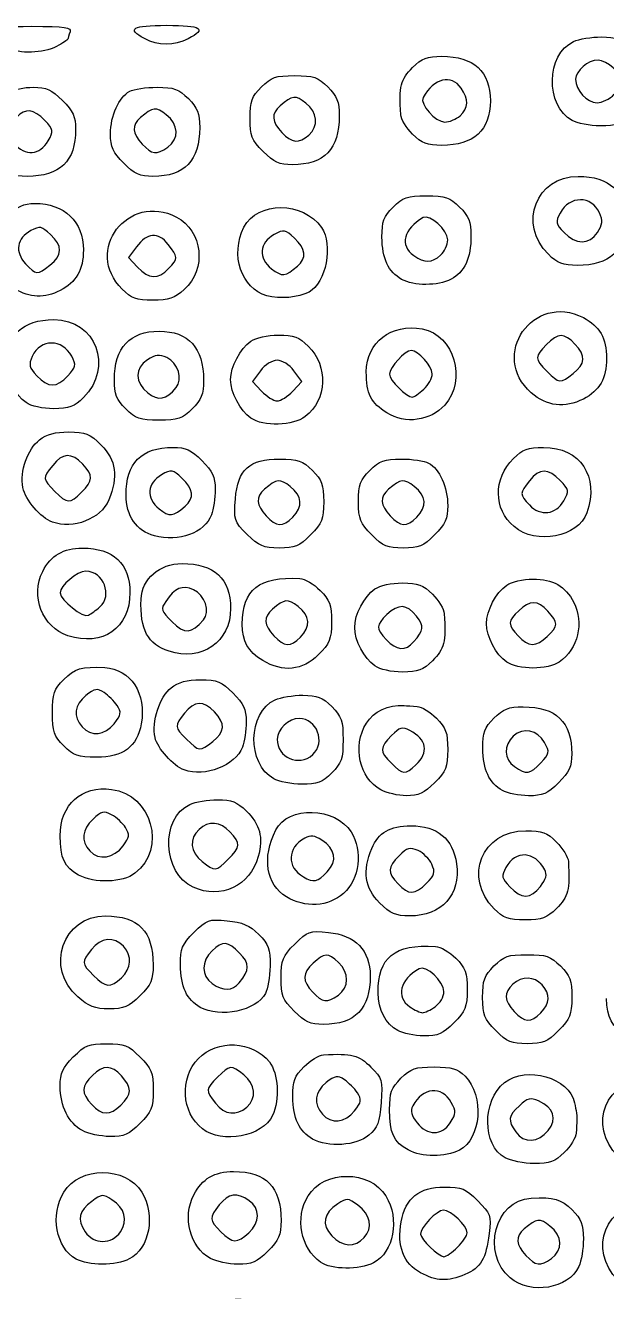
# Model space of a CAD drawing. Extents: x -1 to 2559, y 1 to 1442.
# Drawn here: x 2086.8 to 2286.8, y 1004 to 1440 of the extents above; entities that cross this region are included whole.
import ezdxf

# ---------------------------------------------------------------- set-up
doc = ezdxf.new("R2010")
doc.units = 0
doc.layers.get('0').update_dxf_attribs({"linetype": 'CONTINUOUS'})
doc.layers.add('IMAGE', color=7, linetype='CONTINUOUS')

# ---------------------------------------------------------------- blocks, each defined once
blk = doc.blocks.new('wave')
at = {"layer": 'IMAGE', "color": 7}
for points in [[(1224.9, -174.52), (1224.9, -174.52)], [(1333.46, -201.08), (1333.46, -201.08)], [(1372.04, -202.76), (1372.04, -202.76)], [(1281.46, -207.74), (1281.46, -207.74)], [(1317.13, -207.39), (1317.13, -207.39)], [(1191.82, -209.69), (1191.82, -209.69)], [(1232.93, -211.87), (1232.93, -211.87)], [(1265.76, -213.42), (1265.76, -213.42)], [(1217.76, -217.42), (1217.76, -217.42)], [(1380.72, -241.23), (1380.72, -241.23)], [(1192.38, -252.52), (1192.38, -252.52)], [(1277.56, -252.87), (1277.56, -252.87)], [(1326.79, -249.08), (1326.79, -249.08)], [(1363.86, -248.79), (1363.86, -248.79)], [(1217.2, -260.79), (1217.2, -260.79)], [(1313.38, -257.42), (1313.38, -257.42)], [(1266.98, -263.06), (1266.98, -263.06)], [(1372.38, -289.85), (1372.38, -289.85)], [(1275.91, -295.93), (1275.91, -295.93)], [(1320.98, -295.23), (1320.98, -295.23)], [(1184.19, -299.87), (1184.19, -299.87)], [(1357.98, -296.51), (1357.98, -296.51)], [(1218.46, -302.05), (1218.46, -302.05)], [(1261.52, -305.2), (1261.52, -305.2)], [(1308.31, -303.43), (1308.31, -303.43)], [(1203.29, -330.68), (1203.29, -330.68)], [(1238.9, -335.54), (1238.9, -335.54)], [(1275.9, -339.28), (1275.9, -339.28)], [(1318.56, -339.28), (1318.56, -339.28)], [(1193.23, -341.01), (1193.23, -341.01)], [(1352.04, -342.54), (1352.04, -342.54)], [(1228.31, -345.72), (1228.31, -345.72)], [(1260.27, -345.25), (1260.27, -345.25)], [(1303.1, -345.42), (1303.1, -345.42)], [(1209.56, -370.21), (1209.56, -370.21)], [(1245.16, -374.71), (1245.16, -374.71)], [(1198.59, -380.12), (1198.59, -380.12)], [(1278.56, -380.62), (1278.56, -380.62)], [(1317.49, -382.28), (1317.49, -382.28)], [(1363.48, -380.38), (1363.48, -380.38)], [(1233.35, -385.47), (1233.35, -385.47)], [(1265.65, -388.68), (1265.65, -388.68)], [(1304.19, -390.53), (1304.19, -390.53)], [(1349.52, -389.2), (1349.52, -389.2)], [(1214.49, -410.41), (1214.49, -410.41)], [(1197.13, -418.05), (1197.13, -418.05)], [(1248.38, -416.52), (1248.38, -416.52)], [(1282.79, -421.08), (1282.79, -421.08)], [(1238.56, -426.34), (1238.56, -426.34)], [(1361.3, -423.88), (1361.3, -423.88)], [(1269.38, -429.42), (1269.38, -429.42)], [(1306.25, -433.2), (1306.25, -433.2)], [(1348.04, -433.42), (1348.04, -433.42)], [(1217.56, -452.46), (1217.56, -452.46)], [(1253.71, -457.1), (1253.71, -457.1)], [(1287.79, -461.4), (1287.79, -461.4)], [(1202.26, -462.54), (1202.26, -462.54)], [(1321.96, -465.34), (1321.96, -465.34)], [(1361.1, -466.47), (1361.1, -466.47)], [(1241.65, -466.73), (1241.65, -466.73)], [(1273.74, -470.07), (1273.74, -470.07)], [(1305.76, -472.08), (1305.76, -472.08)], [(1345.2, -474.12), (1345.2, -474.12)], [(1216.98, -497.9), (1216.98, -497.9)], [(1201.98, -504.51), (1201.98, -504.51)], [(1244.04, -508.09), (1244.04, -508.09)], [(1276.43, -509.42), (1276.43, -509.42)], [(1324.93, -507.87), (1324.93, -507.87)], [(1361.23, -509.95), (1361.23, -509.95)], [(1312.04, -516.09), (1312.04, -516.09)], [(1345.76, -516.08), (1345.76, -516.08)], [(1216.81, -541.72), (1216.81, -541.72)], [(1260.12, -542.41), (1260.12, -542.41)], [(1297.16, -543.74), (1297.16, -543.74)], [(1203.58, -550.53), (1203.58, -550.53)], [(1244.84, -549.93), (1244.84, -549.93)], [(1282.71, -553.42), (1282.71, -553.42)], [(1363.77, -550.47), (1363.77, -550.47)], [(1315.6, -557.2), (1315.6, -557.2)], [(1348.94, -559.88), (1348.94, -559.88)], [(1216.64, -585.35), (1216.64, -585.35)], [(1260.81, -585.72), (1260.81, -585.72)], [(1300.46, -587.39), (1300.46, -587.39)], [(1332.62, -590.68), (1332.62, -590.68)], [(1201.38, -594.76), (1201.38, -594.76)], [(1247.58, -594.53), (1247.58, -594.53)], [(1285.52, -595.87), (1285.52, -595.87)], [(1364.93, -594.54), (1364.93, -594.54)], [(1319.88, -599.47), (1319.88, -599.47)], [(1350.71, -601.2), (1350.71, -601.2)]]:
    blk.add_lwpolyline(points, close=True, dxfattribs=at)
for points in [[(1222.12, -246.27), (1219.4, -249.92), (1222.55, -253.27)], [(1233.18, -253.7), (1233.18, -253.7)], [(1198.56, -290.62), (1198.56, -290.62)], [(1264.79, -288.93), (1262.07, -292.58), (1265.21, -295.93)], [(1275.91, -295.93), (1279.06, -292.58), (1276.33, -288.93)], [(1235.82, -294.71), (1235.82, -294.71)], [(1369.15, -333.69), (1369.15, -333.69)], [(1318.31, -424.56), (1318.31, -424.56)], [(1257.49, -499.62), (1257.49, -499.62)], [(1291.6, -503.87), (1291.6, -503.87)], [(1330.12, -547.8), (1330.12, -547.8)]]:
    blk.add_lwpolyline(points, dxfattribs=at)
for points in [[(1224.9, -174.52), (1218.68, -171.15), (1220.68, -169.95), (1232.56, -169.95)], [(1232.56, -169.95), (1244.55, -169.95), (1246.53, -171.19), (1239.96, -174.58)], [(1171.9, -171.19), (1171.9, -170.69), (1178.23, -170.28), (1185.98, -170.28)], [(1185.98, -170.28), (1197.76, -170.28), (1199.93, -170.6), (1199.31, -172.22)], [(1199.31, -172.22), (1198.9, -173.29), (1198.56, -174.4), (1198.56, -174.69)], [(1372.53, -175.54), (1374.45, -174.67), (1378.75, -173.95), (1382.09, -173.95)], [(1382.09, -173.95), (1387.22, -173.95), (1388.87, -174.65), (1392.7, -178.48)], [(1194.63, -177.25), (1190.07, -179.61), (1181.75, -179.85), (1177.9, -177.74)], [(1198.56, -174.69), (1198.56, -174.98), (1196.79, -176.13), (1194.63, -177.25)], [(1239.96, -174.58), (1235.05, -177.12), (1229.65, -177.1), (1224.9, -174.52)], [(1372.04, -202.76), (1362.74, -197.6), (1363.06, -179.86), (1372.53, -175.54)], [(1317.13, -184.51), (1320.31, -181.33), (1322.15, -180.62), (1327.19, -180.62)], [(1327.19, -180.62), (1338.21, -180.62), (1343.9, -185.83), (1343.9, -195.95)], [(1380.95, -181.95), (1377.49, -181.95), (1373.23, -185.57), (1373.23, -188.53)], [(1389.23, -189.28), (1389.23, -186.67), (1383.9, -181.95), (1380.95, -181.95)], [(1265.13, -191.18), (1268.52, -187.79), (1270.01, -187.28), (1276.56, -187.28)], [(1276.56, -187.28), (1283.12, -187.28), (1284.61, -187.79), (1288, -191.18)], [(1313.06, -200.72), (1312.47, -190.94), (1313.06, -188.57), (1317.13, -184.51)], [(1333.82, -191.58), (1330.38, -186.67), (1324.56, -188.1), (1320.78, -194.79)], [(1171.94, -197.88), (1173.94, -194.13), (1180.29, -191.28), (1186.63, -191.28)], [(1186.63, -191.28), (1191.14, -191.28), (1193, -192.12), (1196.7, -195.82)], [(1219.82, -192.66), (1221.23, -191.9), (1225.47, -191.28), (1229.24, -191.28)], [(1229.24, -191.28), (1235.05, -191.28), (1236.7, -191.88), (1240, -195.18)], [(1261.23, -201.98), (1261.23, -196.13), (1261.82, -194.48), (1265.13, -191.18)], [(1288, -191.18), (1291.16, -194.34), (1291.9, -196.22), (1291.9, -201.12)], [(1333.46, -201.08), (1336.44, -198.37), (1336.55, -195.48), (1333.82, -191.58)], [(1373.23, -188.53), (1373.23, -192.23), (1377.21, -196.62), (1380.59, -196.62)], [(1196.7, -195.82), (1200.36, -199.48), (1201.23, -201.39), (1201.23, -205.75)], [(1213.23, -207.35), (1213.23, -201.01), (1216.08, -194.66), (1219.82, -192.66)], [(1240, -195.18), (1243.16, -198.34), (1243.9, -200.22), (1243.9, -205.12)], [(1280.41, -196.73), (1276.88, -193.95), (1275.78, -194.07), (1271.56, -197.69)], [(1320.78, -194.79), (1319.52, -197.03), (1324.99, -203.28), (1328.22, -203.28)], [(1343.9, -195.95), (1343.9, -206.06), (1338.21, -211.28), (1327.19, -211.28)], [(1380.59, -196.62), (1382.35, -196.62), (1385.02, -195.3), (1386.51, -193.7)], [(1190.63, -202.69), (1186.89, -198.7), (1183.77, -198.36), (1180.97, -201.62)], [(1232.41, -200.73), (1228.88, -197.95), (1227.78, -198.07), (1223.56, -201.69)], [(1271.56, -197.69), (1268.45, -200.36), (1268.62, -203.13), (1272.13, -206.86)], [(1281.46, -207.74), (1284.93, -204.6), (1284.48, -199.94), (1280.41, -196.73)], [(1392.7, -200.08), (1388.77, -204.01), (1387.3, -204.61), (1381.7, -204.57)], [(1191.82, -209.69), (1193.7, -206.32), (1193.63, -205.88), (1190.63, -202.69)], [(1223.56, -201.69), (1220.45, -204.36), (1220.62, -207.13), (1224.13, -210.86)], [(1232.93, -211.87), (1236.94, -209.07), (1236.71, -204.11), (1232.41, -200.73)], [(1265.76, -213.42), (1261.78, -209.43), (1261.23, -208.05), (1261.23, -201.98)], [(1291.9, -201.12), (1291.9, -212.56), (1286.75, -217.95), (1275.83, -217.95)], [(1317.13, -207.39), (1314.98, -205.24), (1313.15, -202.24), (1313.06, -200.72)], [(1328.22, -203.28), (1329.76, -203.28), (1332.12, -202.29), (1333.46, -201.08)], [(1381.7, -204.57), (1378.14, -204.54), (1373.8, -203.73), (1372.04, -202.76)], [(1201.23, -205.75), (1201.23, -216.76), (1195.88, -221.95), (1184.53, -221.95)], [(1217.76, -217.42), (1214.06, -213.72), (1213.23, -211.86), (1213.23, -207.35)], [(1243.9, -205.12), (1243.9, -216.56), (1238.75, -221.95), (1227.83, -221.95)], [(1272.13, -206.86), (1275.56, -210.51), (1278.13, -210.76), (1281.46, -207.74)], [(1327.19, -211.28), (1322.15, -211.28), (1320.31, -210.57), (1317.13, -207.39)], [(1180.07, -210.53), (1183.69, -215.13), (1188.99, -214.75), (1191.82, -209.69)], [(1224.13, -210.86), (1227.54, -214.5), (1228.95, -214.66), (1232.93, -211.87)], [(1275.83, -217.95), (1271.31, -217.95), (1269.46, -217.11), (1265.76, -213.42)], [(1227.83, -221.95), (1223.31, -221.95), (1221.46, -221.11), (1217.76, -217.42)], [(1184.53, -221.95), (1179.49, -221.95), (1177.65, -221.24), (1174.46, -218.05)], [(1363.86, -248.79), (1353.39, -238.32), (1359.62, -221.95), (1374.07, -221.95)], [(1374.07, -221.95), (1384.88, -221.95), (1390.56, -227.23), (1390.56, -237.28)], [(1217.2, -260.79), (1203.96, -247.55), (1219.23, -227.33), (1235.94, -235.97)], [(1259.13, -239.48), (1263.81, -230.43), (1279.45, -230.48), (1285.82, -239.57)], [(1310.46, -232.51), (1313.85, -229.12), (1315.34, -228.62), (1321.9, -228.62)], [(1321.9, -228.62), (1328.45, -228.62), (1329.94, -229.12), (1333.33, -232.51)], [(1381.43, -234.52), (1378.68, -228.49), (1371.15, -228.53), (1367.91, -234.58)], [(1177.76, -235.82), (1181.26, -232.32), (1183.41, -231.28), (1187.16, -231.28)], [(1187.16, -231.28), (1197.39, -231.28), (1203.9, -237.5), (1203.9, -247.28)], [(1306.61, -242.85), (1306.57, -237.48), (1307.21, -235.77), (1310.46, -232.51)], [(1329.23, -243.84), (1329.23, -240.43), (1323.07, -234.86), (1320.74, -236.17)], [(1333.33, -232.51), (1336.49, -235.67), (1337.23, -237.55), (1337.23, -242.45)], [(1367.91, -234.58), (1366.28, -237.63), (1366.41, -238.28), (1369.23, -241.29)], [(1380.72, -241.23), (1382.51, -238.5), (1382.65, -237.19), (1381.43, -234.52)], [(1192.57, -241.95), (1189.56, -239.13), (1188.91, -239), (1185.87, -240.63)], [(1235.94, -235.97), (1244.95, -240.63), (1246.39, -254.01), (1238.62, -260.95)], [(1266.98, -263.06), (1258.27, -260.72), (1254.31, -248.8), (1259.13, -239.48)], [(1285.82, -239.57), (1289.91, -245.41), (1287.36, -258.67), (1281.55, -261.78)], [(1320.74, -236.17), (1314.05, -239.94), (1312.61, -245.77), (1317.53, -249.21)], [(1390.56, -237.28), (1390.56, -247.4), (1384.88, -252.62), (1373.86, -252.62)], [(1185.87, -240.63), (1180.99, -243.24), (1180.2, -248.01), (1183.97, -252.02)], [(1192.38, -252.52), (1196.78, -249.06), (1196.84, -245.96), (1192.57, -241.95)], [(1233.08, -245.39), (1229.61, -240.98), (1225.82, -241.28), (1222.12, -246.27)], [(1269.49, -242.02), (1264.43, -244.85), (1264.05, -250.16), (1268.65, -253.78)], [(1276.49, -243.21), (1273.3, -240.22), (1272.86, -240.14), (1269.49, -242.02)], [(1277.56, -252.87), (1280.82, -250.08), (1280.47, -246.96), (1276.49, -243.21)], [(1313.38, -257.42), (1308.82, -254.9), (1306.66, -250.25), (1306.61, -242.85)], [(1326.79, -249.08), (1328.13, -247.86), (1329.23, -245.51), (1329.23, -243.84)], [(1337.23, -242.45), (1337.23, -250.16), (1335.01, -254.98), (1330.37, -257.38)], [(1369.23, -241.29), (1373.28, -245.59), (1377.88, -245.57), (1380.72, -241.23)], [(1203.9, -247.28), (1203.9, -254.17), (1201.48, -258.39), (1195.88, -261.29)], [(1233.18, -253.7), (1236.55, -250.08), (1236.54, -249.8), (1233.08, -245.39)], [(1183.97, -252.02), (1187.68, -255.98), (1187.97, -255.99), (1192.38, -252.52)], [(1268.65, -253.78), (1272.25, -256.61), (1273.34, -256.5), (1277.56, -252.87)], [(1317.53, -249.21), (1321.32, -251.86), (1323.75, -251.83), (1326.79, -249.08)], [(1373.86, -252.62), (1368.84, -252.62), (1366.98, -251.9), (1363.86, -248.79)], [(1222.55, -253.27), (1226.42, -257.39), (1229.62, -257.52), (1233.18, -253.7)], [(1195.88, -261.29), (1190.66, -263.99), (1185.41, -263.79), (1180.31, -260.68)], [(1227.77, -264.62), (1222.12, -264.62), (1220.4, -263.99), (1217.2, -260.79)], [(1238.62, -260.95), (1235.29, -263.93), (1233.25, -264.62), (1227.77, -264.62)], [(1330.37, -257.38), (1325.8, -259.74), (1317.6, -259.76), (1313.38, -257.42)], [(1281.55, -261.78), (1277.87, -263.75), (1271.59, -264.3), (1266.98, -263.06)], [(1357.98, -296.51), (1343.42, -283.72), (1358.64, -261.69), (1375.88, -270.61)], [(1177.23, -286.88), (1177.23, -276.84), (1183.11, -271.28), (1193.73, -271.28)], [(1193.73, -271.28), (1208.17, -271.28), (1214.4, -287.65), (1203.93, -298.12)], [(1301.23, -289.27), (1301.23, -279.09), (1309.82, -272.51), (1320.49, -274.51)], [(1320.49, -274.51), (1331.46, -276.57), (1335.99, -291.99), (1328.19, -300.73)], [(1375.88, -270.61), (1381.48, -273.5), (1383.9, -277.73), (1383.9, -284.62)], [(1199.88, -283.92), (1196.62, -277.83), (1189.11, -277.83), (1186.33, -283.93)], [(1214.56, -291.99), (1214.56, -280.92), (1219.78, -275.28), (1230.03, -275.28)], [(1230.03, -275.28), (1240.07, -275.28), (1245.23, -281), (1245.23, -292.11)], [(1254.56, -291.95), (1254.56, -287.44), (1257.77, -281.32), (1261.52, -278.7)], [(1261.52, -278.7), (1263.22, -277.5), (1267.26, -276.62), (1270.96, -276.62)], [(1270.96, -276.62), (1276.3, -276.62), (1278.1, -277.28), (1281.23, -280.42)], [(1373, -279.7), (1369.31, -275.78), (1367.24, -275.81), (1363.17, -279.89)], [(1232.58, -284.38), (1230, -283.21), (1228.65, -283.36), (1225.95, -285.12)], [(1281.23, -280.42), (1288.23, -287.41), (1287.75, -298.72), (1280.2, -304.66)], [(1316.73, -281.95), (1314.46, -281.95), (1309.23, -287.62), (1309.23, -290.08)], [(1323.9, -289.95), (1323.9, -287.31), (1319.09, -281.95), (1316.73, -281.95)], [(1363.17, -279.89), (1359.06, -283.99), (1359.08, -284.77), (1363.41, -289.1)], [(1372.38, -289.85), (1376.66, -286.49), (1376.82, -283.77), (1373, -279.7)], [(1184.19, -299.87), (1180.52, -297.3), (1177.23, -291.15), (1177.23, -286.88)], [(1186.33, -283.93), (1185, -286.85), (1185.21, -287.76), (1187.91, -290.63)], [(1198.56, -290.62), (1201.38, -287.62), (1201.51, -286.96), (1199.88, -283.92)], [(1225.95, -285.12), (1221.5, -288.04), (1221.53, -292.95), (1226.04, -296.49)], [(1235.82, -294.71), (1238.24, -291.79), (1236.47, -286.15), (1232.58, -284.38)], [(1270.56, -285.28), (1268.8, -285.28), (1266.37, -286.82), (1264.79, -288.93)], [(1276.33, -288.93), (1274.75, -286.82), (1272.33, -285.28), (1270.56, -285.28)], [(1383.9, -284.62), (1383.9, -291.51), (1381.48, -295.73), (1375.88, -298.62)], [(1187.91, -290.63), (1191.85, -294.83), (1194.61, -294.82), (1198.56, -290.62)], [(1218.46, -302.05), (1215.28, -298.87), (1214.56, -297.03), (1214.56, -291.99)], [(1245.23, -292.11), (1245.23, -297.01), (1244.49, -298.89), (1241.33, -302.05)], [(1261.52, -305.2), (1257.77, -302.58), (1254.56, -296.46), (1254.56, -291.95)], [(1308.31, -303.43), (1302.79, -299.96), (1301.23, -296.84), (1301.23, -289.27)], [(1309.23, -290.08), (1309.23, -292.22), (1315.01, -297.95), (1317.16, -297.95)], [(1320.98, -295.23), (1322.58, -293.74), (1323.9, -291.36), (1323.9, -289.95)], [(1363.41, -289.1), (1367.64, -293.33), (1367.93, -293.36), (1372.38, -289.85)], [(1226.04, -296.49), (1229.69, -299.36), (1232.36, -298.88), (1235.82, -294.71)], [(1265.21, -295.93), (1266.95, -297.78), (1269.35, -299.28), (1270.56, -299.28)], [(1270.56, -299.28), (1271.77, -299.28), (1274.18, -297.78), (1275.91, -295.93)], [(1317.16, -297.95), (1317.65, -297.95), (1319.37, -296.73), (1320.98, -295.23)], [(1193.63, -301.95), (1189.92, -301.95), (1185.89, -301.06), (1184.19, -299.87)], [(1203.93, -298.12), (1200.77, -301.28), (1198.98, -301.95), (1193.63, -301.95)], [(1328.19, -300.73), (1323.29, -306.2), (1314.61, -307.38), (1308.31, -303.43)], [(1375.88, -298.62), (1369.53, -301.91), (1363.29, -301.17), (1357.98, -296.51)], [(1229.9, -305.95), (1223.34, -305.95), (1221.85, -305.44), (1218.46, -302.05)], [(1241.33, -302.05), (1237.94, -305.44), (1236.45, -305.95), (1229.9, -305.95)], [(1280.2, -304.66), (1276.09, -307.9), (1265.8, -308.2), (1261.52, -305.2)], [(1183.11, -329.14), (1182.03, -323.38), (1184.61, -315.97), (1188.84, -312.64)], [(1188.84, -312.64), (1191.22, -310.76), (1194.26, -309.95), (1198.88, -309.95)], [(1198.88, -309.95), (1204.63, -309.95), (1206.09, -310.54), (1210.03, -314.48)], [(1203.66, -321.04), (1199.88, -317), (1196.73, -317.13), (1193.33, -321.46)], [(1210.03, -314.48), (1215.18, -319.63), (1215.96, -325.36), (1212.61, -333.37)], [(1218.56, -331.7), (1218.56, -320.64), (1223.85, -315.28), (1234.76, -315.28)], [(1234.76, -315.28), (1239.13, -315.28), (1241.03, -316.15), (1244.7, -319.82)], [(1351.86, -319.11), (1355.03, -315.95), (1356.81, -315.28), (1362.16, -315.28)], [(1362.16, -315.28), (1374.81, -315.28), (1381.44, -325.29), (1377.09, -337.79)], [(1193.33, -321.46), (1189.82, -325.92), (1189.85, -326.2), (1194.08, -330.43)], [(1203.29, -330.68), (1207.31, -326.65), (1207.38, -324.99), (1203.66, -321.04)], [(1244.7, -319.82), (1248.35, -323.47), (1249.23, -325.39), (1249.23, -329.73)], [(1256.2, -333.03), (1257.04, -322.81), (1260.94, -319.28), (1271.41, -319.28)], [(1271.41, -319.28), (1277.77, -319.28), (1279.3, -319.81), (1282.67, -323.18)], [(1302.46, -323.18), (1305.76, -319.88), (1307.41, -319.28), (1313.21, -319.28)], [(1313.21, -319.28), (1316.99, -319.28), (1321.23, -319.9), (1322.64, -320.66)], [(1322.64, -320.66), (1326.38, -322.66), (1329.23, -329.01), (1329.23, -335.35)], [(1352.04, -342.54), (1344.94, -336.56), (1344.86, -326.12), (1351.86, -319.11)], [(1367.96, -326.69), (1363.88, -322.34), (1360.8, -322.38), (1357.33, -326.8)], [(1230.82, -324.69), (1225.76, -327.52), (1225.38, -332.83), (1229.98, -336.44)], [(1237.82, -325.88), (1234.64, -322.89), (1234.19, -322.81), (1230.82, -324.69)], [(1238.9, -335.54), (1242.15, -332.74), (1241.81, -329.62), (1237.82, -325.88)], [(1275.07, -328.73), (1271.54, -325.95), (1270.44, -326.07), (1266.23, -329.69)], [(1282.67, -323.18), (1285.97, -326.48), (1286.56, -328.13), (1286.56, -333.98)], [(1298.56, -333.98), (1298.56, -328.13), (1299.16, -326.48), (1302.46, -323.18)], [(1317.74, -328.73), (1314.21, -325.95), (1313.11, -326.07), (1308.9, -329.69)], [(1357.33, -326.8), (1353.91, -331.14), (1353.91, -331.41), (1357.35, -335.11)], [(1369.15, -333.69), (1371.04, -330.32), (1370.96, -329.88), (1367.96, -326.69)], [(1193.23, -341.01), (1189.17, -339.53), (1183.91, -333.36), (1183.11, -329.14)], [(1194.08, -330.43), (1198.41, -334.76), (1199.18, -334.78), (1203.29, -330.68)], [(1249.23, -329.73), (1249.23, -332.69), (1248.66, -336.62), (1247.96, -338.46)], [(1266.23, -329.69), (1263.12, -332.36), (1263.29, -335.13), (1266.8, -338.86)], [(1275.9, -339.28), (1279.53, -335.65), (1279.24, -332.01), (1275.07, -328.73)], [(1308.9, -329.69), (1305.78, -332.36), (1305.96, -335.13), (1309.46, -338.86)], [(1318.56, -339.28), (1322.2, -335.65), (1321.91, -332.01), (1317.74, -328.73)], [(1212.61, -333.37), (1209.89, -339.9), (1200.42, -343.63), (1193.23, -341.01)], [(1228.31, -345.72), (1222.22, -344.09), (1218.56, -338.83), (1218.56, -331.7)], [(1229.98, -336.44), (1233.58, -339.28), (1234.67, -339.17), (1238.9, -335.54)], [(1260.27, -345.25), (1255.78, -340.77), (1255.6, -340.22), (1256.2, -333.03)], [(1286.56, -333.98), (1286.56, -340.05), (1286.02, -341.43), (1282.03, -345.42)], [(1303.1, -345.42), (1299.11, -341.43), (1298.56, -340.05), (1298.56, -333.98)], [(1329.23, -335.35), (1329.23, -339.86), (1328.4, -341.72), (1324.7, -345.42)], [(1357.35, -335.11), (1361.08, -339.1), (1366.49, -338.45), (1369.15, -333.69)], [(1247.96, -338.46), (1245.57, -344.74), (1236.77, -348), (1228.31, -345.72)], [(1266.8, -338.86), (1270.35, -342.65), (1272.44, -342.74), (1275.9, -339.28)], [(1309.46, -338.86), (1313.02, -342.65), (1315.1, -342.74), (1318.56, -339.28)], [(1377.09, -337.79), (1374.14, -346.25), (1359.71, -348.98), (1352.04, -342.54)], [(1271.23, -349.95), (1265.84, -349.95), (1264.31, -349.29), (1260.27, -345.25)], [(1282.03, -345.42), (1278.16, -349.29), (1276.58, -349.95), (1271.23, -349.95)], [(1313.9, -349.95), (1308.55, -349.95), (1306.97, -349.29), (1303.1, -345.42)], [(1324.7, -345.42), (1320.83, -349.29), (1319.25, -349.95), (1313.9, -349.95)], [(1189.89, -357.96), (1192.75, -352.43), (1196.99, -349.95), (1203.59, -349.95)], [(1203.59, -349.95), (1214.2, -349.95), (1219.9, -355.3), (1219.9, -365.26)], [(1223.74, -367.51), (1223.98, -360.56), (1230.07, -355.28), (1237.86, -355.28)], [(1237.86, -355.28), (1248.93, -355.28), (1254.56, -360.5), (1254.56, -370.74)], [(1198.59, -380.12), (1189.78, -377.24), (1185.53, -366.4), (1189.89, -357.96)], [(1204.78, -357.95), (1201.75, -357.95), (1195.9, -362.86), (1195.9, -365.4)], [(1209.56, -370.21), (1214.07, -366.33), (1210.8, -357.95), (1204.78, -357.95)], [(1258.56, -376.12), (1258.56, -364.2), (1264.38, -359.58), (1278.33, -360.43)], [(1278.33, -360.43), (1280.04, -360.53), (1283.19, -362.37), (1285.33, -364.51)], [(1349.52, -362.7), (1351.16, -361.55), (1355.22, -360.62), (1358.56, -360.62)], [(1358.56, -360.62), (1365.45, -360.62), (1369.68, -363.03), (1372.57, -368.63)], [(1195.9, -365.4), (1195.9, -367.84), (1203.87, -374.11), (1205.68, -373.09)], [(1219.9, -365.26), (1219.9, -377.53), (1210.57, -384.03), (1198.59, -380.12)], [(1241.76, -364.31), (1237.92, -362.56), (1235.3, -363.67), (1232.21, -368.32)], [(1245.16, -374.71), (1247.61, -371.75), (1245.78, -366.14), (1241.76, -364.31)], [(1285.33, -364.51), (1288.64, -367.82), (1289.23, -369.46), (1289.23, -375.31)], [(1297.23, -377.28), (1297.23, -372.77), (1300.44, -366.65), (1304.19, -364.03)], [(1304.19, -364.03), (1305.89, -362.84), (1309.92, -361.95), (1313.63, -361.95)], [(1313.63, -361.95), (1319.01, -361.95), (1320.76, -362.61), (1324, -365.85)], [(1324, -365.85), (1326.14, -367.99), (1327.97, -370.99), (1328.06, -372.51)], [(1342.56, -375.95), (1342.56, -371.44), (1345.77, -365.32), (1349.52, -362.7)], [(1205.68, -373.09), (1206.53, -372.61), (1208.28, -371.31), (1209.56, -370.21)], [(1233.35, -385.47), (1226.02, -383.02), (1223.38, -378.08), (1223.74, -367.51)], [(1232.21, -368.32), (1230.44, -370.98), (1230.61, -371.54), (1234.39, -375.31)], [(1277.74, -370.06), (1274.21, -367.29), (1273.11, -367.41), (1268.9, -371.03)], [(1278.56, -380.62), (1282.2, -376.98), (1281.91, -373.35), (1277.74, -370.06)], [(1318.45, -373.44), (1315.11, -369.19), (1312.38, -369.03), (1308.32, -372.85)], [(1363.66, -371.7), (1360.05, -367.85), (1357.59, -367.81), (1353.65, -371.51)], [(1372.57, -368.63), (1376.23, -375.71), (1374.07, -384.68), (1367.61, -389.2)], [(1254.56, -370.74), (1254.56, -382.22), (1244.51, -389.19), (1233.35, -385.47)], [(1234.39, -375.31), (1238.69, -379.62), (1241.19, -379.48), (1245.16, -374.71)], [(1268.9, -371.03), (1265.78, -373.7), (1265.96, -376.46), (1269.46, -380.2)], [(1308.32, -372.85), (1304.5, -376.44), (1304.47, -377.63), (1308.13, -381.53)], [(1317.49, -382.28), (1321.11, -378.07), (1321.23, -376.97), (1318.45, -373.44)], [(1328.06, -372.51), (1328.65, -382.29), (1328.06, -384.66), (1324, -388.72)], [(1353.65, -371.51), (1349.83, -375.1), (1349.8, -376.3), (1353.46, -380.2)], [(1363.48, -380.38), (1367.3, -376.79), (1367.32, -375.6), (1363.66, -371.7)], [(1265.65, -388.68), (1260.43, -385.5), (1258.56, -382.2), (1258.56, -376.12)], [(1289.23, -375.31), (1289.23, -381.39), (1288.68, -382.76), (1284.7, -386.75)], [(1304.19, -390.53), (1300.44, -387.91), (1297.23, -381.79), (1297.23, -377.28)], [(1349.52, -389.2), (1345.77, -386.58), (1342.56, -380.46), (1342.56, -375.95)], [(1269.46, -380.2), (1273.02, -383.98), (1275.1, -384.08), (1278.56, -380.62)], [(1308.13, -381.53), (1311.59, -385.21), (1314.75, -385.47), (1317.49, -382.28)], [(1353.46, -380.2), (1357.08, -384.04), (1359.53, -384.09), (1363.48, -380.38)], [(1284.7, -386.75), (1279.31, -392.13), (1272.45, -392.83), (1265.65, -388.68)], [(1197.13, -395.18), (1200.95, -391.35), (1203.23, -390.7), (1211.23, -391.11)], [(1211.23, -391.11), (1220.11, -391.57), (1225.69, -400.13), (1223.81, -410.42)], [(1313.63, -392.62), (1309.92, -392.62), (1305.89, -391.73), (1304.19, -390.53)], [(1324, -388.72), (1320.76, -391.96), (1319.01, -392.62), (1313.63, -392.62)], [(1358.56, -391.28), (1355.22, -391.28), (1351.16, -390.35), (1349.52, -389.2)], [(1367.61, -389.2), (1365.97, -390.35), (1361.91, -391.28), (1358.56, -391.28)], [(1193.23, -406.62), (1193.23, -400.06), (1193.74, -398.57), (1197.13, -395.18)], [(1234.11, -398.02), (1236.56, -396.09), (1239.55, -395.28), (1244.21, -395.28)], [(1244.21, -395.28), (1249.96, -395.28), (1251.43, -395.88), (1255.36, -399.82)], [(1204.77, -400.69), (1200.73, -403.87), (1200.22, -407.96), (1203.44, -411.51)], [(1211.01, -399.69), (1208.67, -398.14), (1207.85, -398.27), (1204.77, -400.69)], [(1215.49, -404.17), (1214.51, -402.69), (1212.49, -400.67), (1211.01, -399.69)], [(1228.55, -415.21), (1227.35, -409.75), (1230.13, -401.15), (1234.11, -398.02)], [(1255.36, -399.82), (1259.02, -403.47), (1259.9, -405.39), (1259.9, -409.73)], [(1269.86, -402.21), (1271.78, -401.33), (1276.07, -400.62), (1279.4, -400.62)], [(1279.4, -400.62), (1284.29, -400.62), (1286.17, -401.35), (1289.33, -404.51)], [(1214.49, -410.41), (1216.91, -407.33), (1217.04, -406.51), (1215.49, -404.17)], [(1249, -406.37), (1245.21, -402.34), (1242.07, -402.47), (1238.66, -406.8)], [(1269.38, -429.42), (1260.08, -424.27), (1260.39, -406.52), (1269.86, -402.21)], [(1289.33, -404.51), (1292.72, -407.9), (1293.23, -409.39), (1293.23, -415.95)], [(1301.24, -410.25), (1303.7, -406.2), (1308.86, -403.79), (1314.23, -404.16)], [(1314.23, -404.16), (1315.15, -404.23), (1317.14, -404.36), (1318.67, -404.45)], [(1318.67, -404.45), (1320.19, -404.54), (1323.19, -406.37), (1325.33, -408.51)], [(1345.13, -408.51), (1348.31, -405.33), (1350.15, -404.62), (1355.19, -404.62)], [(1355.19, -404.62), (1366.54, -404.62), (1371.9, -409.81), (1371.9, -420.81)], [(1197.13, -418.05), (1193.74, -414.66), (1193.23, -413.17), (1193.23, -406.62)], [(1238.66, -406.8), (1235.16, -411.25), (1235.18, -411.54), (1239.41, -415.77)], [(1248.38, -416.52), (1252.66, -413.16), (1252.82, -410.44), (1249, -406.37)], [(1259.9, -409.73), (1259.9, -412.69), (1259.31, -416.65), (1258.6, -418.53)], [(1278.13, -408.62), (1274.56, -408.62), (1270.56, -412.37), (1270.56, -415.72)], [(1282.79, -421.08), (1287.35, -416.95), (1284.24, -408.62), (1278.13, -408.62)], [(1325.33, -408.51), (1328.64, -411.82), (1329.23, -413.46), (1329.23, -419.31)], [(1341.28, -418.85), (1341.24, -413.48), (1341.88, -411.77), (1345.13, -408.51)], [(1203.44, -411.51), (1206.59, -415), (1211.24, -414.53), (1214.49, -410.41)], [(1223.81, -410.42), (1222.35, -418.43), (1217.64, -421.95), (1208.39, -421.95)], [(1306.25, -433.2), (1298.76, -429.13), (1296.38, -418.22), (1301.24, -410.25)], [(1316.22, -412.76), (1313.62, -411.4), (1312.76, -411.63), (1309.89, -414.5)], [(1318.31, -424.56), (1322.85, -420.34), (1322.05, -415.83), (1316.22, -412.76)], [(1362.49, -416.88), (1360.05, -412.53), (1355.27, -411.56), (1351.79, -414.72)], [(1208.39, -421.95), (1202.03, -421.95), (1200.49, -421.42), (1197.13, -418.05)], [(1238.56, -426.34), (1234.81, -424.98), (1229.36, -418.92), (1228.55, -415.21)], [(1258.6, -418.53), (1256.19, -424.86), (1245.72, -428.95), (1238.56, -426.34)], [(1239.41, -415.77), (1243.64, -420), (1243.93, -420.02), (1248.38, -416.52)], [(1270.56, -415.72), (1270.56, -422.11), (1278.03, -425.38), (1282.79, -421.08)], [(1293.23, -415.95), (1293.23, -422.5), (1292.72, -424), (1289.33, -427.39)], [(1309.89, -414.5), (1305.74, -418.65), (1305.74, -419.91), (1309.84, -424.01)], [(1351.79, -414.72), (1348.36, -417.81), (1348.55, -422.66), (1352.19, -425.21)], [(1361.3, -423.88), (1364.29, -420.69), (1364.37, -420.24), (1362.49, -416.88)], [(1329.23, -419.31), (1329.23, -425.39), (1328.68, -426.76), (1324.7, -430.75)], [(1348.04, -433.42), (1343.49, -430.9), (1341.33, -426.25), (1341.28, -418.85)], [(1371.9, -420.81), (1371.9, -425.18), (1371.03, -427.08), (1367.36, -430.75)], [(1309.84, -424.01), (1313.81, -427.98), (1314.59, -428.03), (1318.31, -424.56)], [(1352.19, -425.21), (1356.23, -428.03), (1357.58, -427.84), (1361.3, -423.88)], [(1195.9, -449), (1195.9, -438.28), (1203.25, -431.64), (1213.6, -433.03)], [(1279, -431.24), (1275.46, -431.21), (1271.13, -430.39), (1269.38, -429.42)], [(1289.33, -427.39), (1286.08, -430.64), (1284.37, -431.27), (1279, -431.24)], [(1324.7, -430.75), (1321.08, -434.37), (1319.13, -435.27), (1315.03, -435.23)], [(1367.36, -430.75), (1363.57, -434.54), (1361.88, -435.27), (1357.03, -435.24)], [(1213.6, -433.03), (1227.47, -434.89), (1232.58, -453.31), (1221.62, -461.93)], [(1315.03, -435.23), (1312.21, -435.2), (1308.25, -434.28), (1306.25, -433.2)], [(1357.03, -435.24), (1353.84, -435.21), (1349.8, -434.39), (1348.04, -433.42)], [(1213.62, -441.8), (1210.96, -440.38), (1210.11, -440.57), (1207.23, -443.29)], [(1241.65, -466.73), (1231.05, -461.95), (1230.3, -442.87), (1240.53, -438.21)], [(1240.53, -438.21), (1242.45, -437.33), (1246.74, -436.62), (1250.06, -436.62)], [(1250.06, -436.62), (1254.94, -436.62), (1256.84, -437.36), (1259.93, -440.44)], [(1270.09, -447), (1274.3, -438.64), (1290.62, -439.07), (1296.03, -447.69)], [(1207.23, -443.29), (1203.34, -446.93), (1202.98, -450.72), (1206.16, -454.24)], [(1218.42, -446.21), (1217.47, -444.69), (1215.31, -442.7), (1213.62, -441.8)], [(1254.33, -447.7), (1250.92, -444.07), (1247.06, -443.75), (1243.67, -446.82)], [(1259.93, -440.44), (1264.73, -445.24), (1265.82, -449.47), (1264.01, -456.19)], [(1202.26, -462.54), (1197.39, -459.9), (1195.9, -456.71), (1195.9, -449)], [(1217.56, -452.46), (1219.77, -449.49), (1219.89, -448.57), (1218.42, -446.21)], [(1243.67, -446.82), (1240.19, -449.97), (1240.65, -454.63), (1244.74, -457.85)], [(1253.71, -457.1), (1257.98, -452.83), (1258.06, -451.67), (1254.33, -447.7)], [(1273.74, -470.07), (1266.75, -465.81), (1265.29, -456.55), (1270.09, -447)], [(1285.88, -450.49), (1283.47, -448.9), (1282.11, -448.76), (1280.02, -449.88)], [(1296.03, -447.69), (1300.13, -454.2), (1298.91, -463.93), (1293.38, -468.87)], [(1303.12, -453.35), (1305.42, -447.84), (1309.35, -445.57), (1316.56, -445.57)], [(1316.56, -445.57), (1325.65, -445.57), (1331.05, -450.06), (1332.25, -458.62)], [(1345.2, -474.12), (1334.43, -463.35), (1340.96, -447.28), (1356.1, -447.28)], [(1356.1, -447.28), (1361.69, -447.28), (1363.4, -447.91), (1366.67, -451.18)], [(1206.16, -454.24), (1209.2, -457.6), (1214.34, -456.79), (1217.56, -452.46)], [(1280.02, -449.88), (1273.96, -453.13), (1273.74, -459.78), (1279.58, -463.18)], [(1287.79, -461.4), (1291.36, -457.6), (1290.66, -453.62), (1285.88, -450.49)], [(1305.76, -472.08), (1300.64, -466.96), (1299.83, -461.21), (1303.12, -453.35)], [(1319.02, -454.1), (1316.24, -452.83), (1315.3, -453.09), (1312.5, -455.89)], [(1366.67, -451.18), (1368.81, -453.32), (1370.64, -456.32), (1370.73, -457.85)], [(1264.01, -456.19), (1261.3, -466.25), (1251.17, -471.03), (1241.65, -466.73)], [(1244.74, -457.85), (1249.2, -461.36), (1249.48, -461.33), (1253.71, -457.1)], [(1312.5, -455.89), (1308.48, -459.91), (1308.42, -461.58), (1312.13, -465.53)], [(1323.75, -458.82), (1322.94, -457.04), (1320.81, -454.91), (1319.02, -454.1)], [(1362.61, -460.7), (1359.16, -454.25), (1352.49, -453.87), (1349.25, -459.92)], [(1221.62, -461.93), (1217.5, -465.17), (1207.68, -465.48), (1202.26, -462.54)], [(1279.58, -463.18), (1283.08, -465.22), (1284.48, -464.92), (1287.79, -461.4)], [(1332.25, -458.62), (1333.75, -469.29), (1327.19, -476.6), (1316.1, -476.61)], [(1321.96, -465.34), (1324.76, -462.54), (1325.01, -461.6), (1323.75, -458.82)], [(1349.25, -459.92), (1347.62, -462.96), (1347.75, -463.62), (1350.57, -466.62)], [(1361.1, -466.47), (1363.08, -463.97), (1363.49, -462.36), (1362.61, -460.7)], [(1370.73, -457.85), (1371.32, -467.62), (1370.73, -469.99), (1366.67, -474.05)], [(1312.13, -465.53), (1315.82, -469.46), (1317.88, -469.42), (1321.96, -465.34)], [(1350.57, -466.62), (1354.57, -470.88), (1357.67, -470.84), (1361.1, -466.47)], [(1293.38, -468.87), (1288.27, -473.44), (1280.08, -473.94), (1273.74, -470.07)], [(1316.1, -476.61), (1311.27, -476.61), (1309.53, -475.85), (1305.76, -472.08)], [(1355.9, -477.95), (1350.11, -477.95), (1348.42, -477.35), (1345.2, -474.12)], [(1366.67, -474.05), (1363.37, -477.35), (1361.71, -477.95), (1355.9, -477.95)], [(1201.98, -504.51), (1190.63, -494.55), (1196.73, -476.62), (1211.48, -476.62)], [(1211.48, -476.62), (1222.77, -476.62), (1227.9, -481.88), (1227.9, -493.48)], [(1241.93, -482.32), (1246.33, -477.91), (1247.05, -477.66), (1253.39, -478.27)], [(1253.39, -478.27), (1258.63, -478.77), (1261.05, -479.82), (1264.2, -482.97)], [(1217.69, -487.05), (1214.54, -483.58), (1209.88, -484.03), (1206.66, -488.13)], [(1237.28, -493.48), (1237.24, -487.83), (1237.82, -486.42), (1241.93, -482.32)], [(1264.2, -482.97), (1267.72, -486.49), (1268.23, -487.91), (1268.1, -493.86)], [(1276.6, -486.32), (1281.02, -481.89), (1281.7, -481.65), (1288.18, -482.28)], [(1288.18, -482.28), (1297.43, -483.17), (1302.56, -488.51), (1302.56, -497.24)], [(1206.66, -488.13), (1203.16, -492.58), (1203.18, -492.87), (1207.41, -497.1)], [(1216.98, -497.9), (1220.45, -494.66), (1220.73, -490.41), (1217.69, -487.05)], [(1257.63, -489.38), (1253.49, -485.24), (1251.95, -485.12), (1248.15, -488.67)], [(1271.9, -497.95), (1271.9, -491.79), (1272.42, -490.49), (1276.6, -486.32)], [(1305.28, -503.04), (1305.16, -490.9), (1310.93, -486.24), (1325, -487.09)], [(1325, -487.09), (1326.71, -487.2), (1329.86, -489.04), (1332, -491.18)], [(1248.15, -488.67), (1244.39, -492.17), (1244.41, -497.22), (1248.19, -499.87)], [(1257.49, -499.62), (1261.17, -495.33), (1261.21, -492.95), (1257.63, -489.38)], [(1291.64, -492.67), (1287.96, -489.24), (1286.8, -489.26), (1282.98, -492.85)], [(1291.6, -503.87), (1295.39, -501.22), (1295.41, -496.17), (1291.64, -492.67)], [(1332, -491.18), (1335.3, -494.48), (1335.9, -496.13), (1335.9, -501.98)], [(1345.13, -493.85), (1348.52, -490.46), (1350.01, -489.95), (1356.56, -489.95)], [(1356.56, -489.95), (1363.12, -489.95), (1364.61, -490.46), (1368, -493.85)], [(1227.9, -493.48), (1227.9, -498.6), (1227.19, -500.25), (1223.36, -504.08)], [(1244.04, -508.09), (1239.49, -505.56), (1237.33, -500.91), (1237.28, -493.48)], [(1268.1, -493.86), (1268.01, -497.63), (1267.31, -501.88), (1266.55, -503.31)], [(1282.98, -492.85), (1279.14, -496.46), (1279.09, -498.92), (1282.8, -502.86)], [(1319.41, -494.84), (1312.72, -498.61), (1311.28, -504.43), (1316.19, -507.87)], [(1327.9, -502.64), (1327.9, -499.1), (1321.79, -493.49), (1319.41, -494.84)], [(1341.23, -504.65), (1341.23, -498.8), (1341.82, -497.15), (1345.13, -493.85)], [(1368, -493.85), (1371.3, -497.15), (1371.9, -498.8), (1371.9, -504.65)], [(1207.41, -497.1), (1211.64, -501.33), (1213.16, -501.46), (1216.98, -497.9)], [(1248.19, -499.87), (1252.06, -502.58), (1255.01, -502.5), (1257.49, -499.62)], [(1276.43, -509.42), (1272.44, -505.42), (1271.9, -504.06), (1271.9, -497.95)], [(1302.56, -497.24), (1302.56, -508.56), (1297.38, -513.95), (1286.5, -513.95)], [(1351.67, -500.16), (1348.46, -503.06), (1348.59, -505.76), (1352.13, -509.53)], [(1361.69, -500.39), (1358.95, -497.36), (1354.87, -497.26), (1351.67, -500.16)], [(1361.23, -509.95), (1364.47, -506.7), (1364.62, -503.63), (1361.69, -500.39)], [(1212.74, -508.62), (1207.85, -508.62), (1205.74, -507.81), (1201.98, -504.51)], [(1223.36, -504.08), (1219.53, -507.91), (1217.89, -508.62), (1212.74, -508.62)], [(1266.55, -503.31), (1263.37, -509.25), (1250.91, -511.9), (1244.04, -508.09)], [(1282.8, -502.86), (1286.21, -506.5), (1287.62, -506.66), (1291.6, -503.87)], [(1312.04, -516.09), (1307.78, -513.73), (1305.33, -509.01), (1305.28, -503.04)], [(1324.93, -507.87), (1326.58, -506.72), (1327.9, -504.39), (1327.9, -502.64)], [(1335.9, -501.98), (1335.9, -508.05), (1335.35, -509.43), (1331.36, -513.42)], [(1345.76, -516.08), (1341.78, -512.09), (1341.23, -510.72), (1341.23, -504.65)], [(1371.9, -504.65), (1371.9, -510.72), (1371.35, -512.09), (1367.36, -516.08)], [(1390.98, -518.02), (1385.67, -514.78), (1383.9, -511.52), (1383.9, -505.04)], [(1286.5, -513.95), (1281.98, -513.95), (1280.13, -513.11), (1276.43, -509.42)], [(1316.19, -507.87), (1317.82, -509.02), (1319.79, -509.95), (1320.56, -509.95)], [(1320.56, -509.95), (1321.34, -509.95), (1323.3, -509.02), (1324.93, -507.87)], [(1352.13, -509.53), (1355.68, -513.31), (1357.77, -513.41), (1361.23, -509.95)], [(1331.36, -513.42), (1327.57, -517.21), (1325.88, -517.94), (1321.03, -517.9)], [(1321.03, -517.9), (1317.84, -517.88), (1313.8, -517.06), (1312.04, -516.09)], [(1356.56, -520.62), (1351.21, -520.62), (1349.63, -519.95), (1345.76, -516.08)], [(1367.36, -516.08), (1363.49, -519.95), (1361.91, -520.62), (1356.56, -520.62)], [(1200.43, -525.15), (1204.42, -521.16), (1205.79, -520.62), (1211.9, -520.62)], [(1211.9, -520.62), (1218, -520.62), (1219.37, -521.16), (1223.36, -525.15)], [(1243.49, -525.68), (1249.9, -518.99), (1262.13, -519.59), (1267.88, -526.89)], [(1195.9, -535.22), (1195.9, -530.7), (1196.73, -528.85), (1200.43, -525.15)], [(1223.36, -525.15), (1227.36, -529.14), (1227.9, -530.51), (1227.9, -536.62)], [(1244.84, -549.93), (1237.61, -544.24), (1236.95, -532.5), (1243.49, -525.68)], [(1267.88, -526.89), (1270.95, -530.8), (1271.49, -539.8), (1268.97, -545.32)], [(1279.79, -528.51), (1281.94, -526.37), (1284.94, -524.54), (1286.46, -524.45)], [(1286.46, -524.45), (1296.29, -523.86), (1298.61, -524.45), (1302.82, -528.67)], [(1206.98, -531.51), (1203.14, -535.13), (1203.09, -537.59), (1206.8, -541.53)], [(1217, -531.7), (1213.38, -527.85), (1210.93, -527.81), (1206.98, -531.51)], [(1216.81, -541.72), (1220.66, -538.1), (1220.7, -535.65), (1217, -531.7)], [(1259.05, -531.38), (1254.6, -527.88), (1254.31, -527.9), (1250.08, -532.13)], [(1260.12, -542.41), (1263.6, -539.26), (1263.15, -534.6), (1259.05, -531.38)], [(1275.94, -538.85), (1275.9, -533.48), (1276.54, -531.77), (1279.79, -528.51)], [(1293.68, -533.02), (1291.34, -531.47), (1290.52, -531.6), (1287.44, -534.02)], [(1302.82, -528.67), (1306.63, -532.48), (1306.84, -533.21), (1306.29, -540.87)], [(1313.13, -532.51), (1316.51, -529.13), (1318.01, -528.62), (1324.52, -528.62)], [(1324.52, -528.62), (1330.65, -528.62), (1332.6, -529.2), (1335.2, -531.8)], [(1335.2, -531.8), (1341.89, -538.49), (1340.75, -553.4), (1333.24, -557.27)], [(1348.78, -534.02), (1356.34, -528.07), (1371.05, -532.3), (1372.88, -540.95)], [(1203.58, -550.53), (1198.82, -547.95), (1195.9, -542.12), (1195.9, -535.22)], [(1250.08, -532.13), (1245.85, -536.36), (1245.82, -536.65), (1249.33, -541.1)], [(1287.44, -534.02), (1283.4, -537.2), (1282.89, -541.29), (1286.1, -544.84)], [(1298.16, -537.5), (1297.17, -536.02), (1295.16, -534.01), (1293.68, -533.02)], [(1309.23, -543.27), (1309.23, -537.47), (1309.83, -535.81), (1313.13, -532.51)], [(1330.44, -540.8), (1327.19, -534.99), (1320.62, -535.61), (1317.19, -542.03)], [(1348.94, -559.88), (1341.11, -555.62), (1341, -540.13), (1348.78, -534.02)], [(1387.86, -559.45), (1377.1, -548.69), (1383.63, -532.62), (1398.77, -532.62)], [(1227.9, -536.62), (1227.9, -542.72), (1227.36, -544.09), (1223.36, -548.08)], [(1282.71, -553.42), (1278.16, -550.9), (1276, -546.25), (1275.94, -538.85)], [(1297.16, -543.74), (1299.58, -540.66), (1299.71, -539.84), (1298.16, -537.5)], [(1360.47, -540.33), (1357.69, -539.07), (1356.71, -539.31), (1353.88, -541.96)], [(1363.77, -550.47), (1366.97, -546.4), (1365.79, -542.75), (1360.47, -540.33)], [(1206.8, -541.53), (1210.41, -545.38), (1212.87, -545.42), (1216.81, -541.72)], [(1249.33, -541.1), (1252.49, -545.12), (1256.58, -545.61), (1260.12, -542.41)], [(1286.1, -544.84), (1289.26, -548.33), (1293.91, -547.87), (1297.16, -543.74)], [(1306.29, -540.87), (1305.79, -547.7), (1305.11, -549.53), (1302.06, -552.15)], [(1315.6, -557.2), (1310.67, -554.53), (1309.23, -551.37), (1309.23, -543.27)], [(1317.19, -542.03), (1316.3, -543.69), (1316.72, -545.3), (1318.69, -547.81)], [(1330.12, -547.8), (1332.17, -544.67), (1332.2, -543.94), (1330.44, -540.8)], [(1353.88, -541.96), (1350.01, -545.6), (1349.82, -546.96), (1352.64, -550.99)], [(1372.88, -540.95), (1373.39, -543.33), (1373.75, -546.03), (1373.68, -546.95)], [(1223.36, -548.08), (1219.57, -551.88), (1217.89, -552.61), (1213.03, -552.56)], [(1268.97, -545.32), (1265.67, -552.57), (1251.61, -555.26), (1244.84, -549.93)], [(1318.69, -547.81), (1322.27, -552.35), (1327.14, -552.35), (1330.12, -547.8)], [(1373.68, -546.95), (1373.62, -547.87), (1373.49, -549.86), (1373.4, -551.39)], [(1213.03, -552.56), (1209.84, -552.53), (1205.59, -551.62), (1203.58, -550.53)], [(1302.06, -552.15), (1297.86, -555.76), (1288.08, -556.4), (1282.71, -553.42)], [(1352.64, -550.99), (1355.44, -554.99), (1360.4, -554.76), (1363.77, -550.47)], [(1373.4, -551.39), (1373.3, -552.91), (1371.48, -555.91), (1369.33, -558.05)], [(1333.24, -557.27), (1328.36, -559.8), (1320.33, -559.77), (1315.6, -557.2)], [(1369.33, -558.05), (1366.08, -561.31), (1364.37, -561.94), (1359, -561.9)], [(1359, -561.9), (1355.46, -561.87), (1350.93, -560.96), (1348.94, -559.88)], [(1197.17, -571.69), (1202.65, -562.7), (1218.47, -562.7), (1223.96, -571.69)], [(1241.89, -572.63), (1244.75, -567.1), (1248.99, -564.62), (1255.59, -564.62)], [(1255.59, -564.62), (1266.77, -564.62), (1271.9, -569.92), (1271.9, -581.48)], [(1281.17, -573.02), (1286.65, -564.03), (1302.47, -564.03), (1307.96, -573.02)], [(1313.23, -581.94), (1314.75, -573.65), (1319.34, -569.95), (1328.1, -569.95)], [(1328.1, -569.95), (1334.03, -569.95), (1335.39, -570.51), (1339.54, -574.66)], [(1201.38, -594.76), (1194.48, -590.93), (1192.4, -579.52), (1197.17, -571.69)], [(1206.82, -574.89), (1202.37, -578.21), (1201.72, -581.12), (1204.48, -585.35)], [(1213.72, -574.38), (1210.62, -572.34), (1210.19, -572.38), (1206.82, -574.89)], [(1216.64, -585.35), (1219.27, -581.33), (1218.2, -577.31), (1213.72, -574.38)], [(1223.96, -571.69), (1228.79, -579.62), (1226.67, -591.11), (1219.7, -594.72)], [(1247.58, -594.53), (1240.53, -590.7), (1237.86, -580.42), (1241.89, -572.63)], [(1260.93, -574.69), (1256.68, -571.72), (1253.82, -572.12), (1250.66, -576.13)], [(1260.81, -585.72), (1264.71, -582.05), (1264.76, -577.37), (1260.93, -574.69)], [(1285.52, -595.87), (1278.62, -591.03), (1276.61, -580.5), (1281.17, -573.02)], [(1298.31, -576.21), (1294.94, -573.71), (1294.51, -573.68), (1291.41, -575.71)], [(1307.96, -573.02), (1312.79, -580.95), (1310.67, -592.45), (1303.7, -596.05)], [(1339.54, -574.66), (1343.99, -579.11), (1344.21, -579.75), (1343.48, -585.96)], [(1350.71, -601.2), (1340.67, -592.75), (1345.47, -574.42), (1357.9, -573.78)], [(1357.9, -573.78), (1365.9, -573.37), (1368.17, -574.02), (1372, -577.85)], [(1387.86, -602.12), (1377.1, -591.35), (1383.63, -575.28), (1398.77, -575.28)], [(1250.66, -576.13), (1247.15, -580.59), (1247.19, -581.36), (1251.17, -585.34)], [(1291.41, -575.71), (1286.47, -578.94), (1285.73, -582.89), (1289.34, -586.73)], [(1300.46, -587.39), (1303.56, -583.97), (1302.69, -579.47), (1298.31, -576.21)], [(1327.76, -577.95), (1325.47, -577.95), (1319.9, -583.79), (1319.9, -586.19)], [(1335.9, -585.76), (1335.9, -583.24), (1330.39, -577.95), (1327.76, -577.95)], [(1372, -577.85), (1375.16, -581.01), (1375.9, -582.89), (1375.9, -587.78)], [(1271.9, -581.48), (1271.9, -586.6), (1271.19, -588.25), (1267.36, -592.08)], [(1319.88, -599.47), (1314.03, -596.36), (1311.71, -590.25), (1313.23, -581.94)], [(1364.41, -583.4), (1360.88, -580.62), (1359.78, -580.74), (1355.56, -584.36)], [(1364.93, -594.54), (1368.94, -591.73), (1368.71, -586.78), (1364.41, -583.4)], [(1204.48, -585.35), (1207.41, -589.81), (1213.72, -589.81), (1216.64, -585.35)], [(1251.17, -585.34), (1255.19, -589.37), (1256.86, -589.43), (1260.81, -585.72)], [(1289.34, -586.73), (1292.98, -590.61), (1297.32, -590.87), (1300.46, -587.39)], [(1319.9, -586.19), (1319.9, -587.89), (1326.14, -593.95), (1327.9, -593.95)], [(1332.62, -590.68), (1334.42, -588.88), (1335.9, -586.67), (1335.9, -585.76)], [(1343.48, -585.96), (1342.45, -594.66), (1340.6, -597.79), (1335.17, -600.06)], [(1355.56, -584.36), (1352.45, -587.03), (1352.62, -589.8), (1356.13, -593.53)], [(1375.9, -587.78), (1375.9, -591.11), (1375.18, -595.4), (1374.3, -597.32)], [(1267.36, -592.08), (1263.57, -595.88), (1261.89, -596.61), (1257.03, -596.56)], [(1327.9, -593.95), (1328.7, -593.95), (1330.82, -592.48), (1332.62, -590.68)], [(1219.7, -594.72), (1215.13, -597.08), (1205.61, -597.1), (1201.38, -594.76)], [(1257.03, -596.56), (1253.84, -596.53), (1249.59, -595.62), (1247.58, -594.53)], [(1303.7, -596.05), (1298.84, -598.56), (1289.23, -598.47), (1285.52, -595.87)], [(1374.3, -597.32), (1370.79, -605.03), (1357.8, -607.17), (1350.71, -601.2)], [(1356.13, -593.53), (1359.54, -597.17), (1360.95, -597.33), (1364.93, -594.54)], [(1335.17, -600.06), (1329.13, -602.58), (1325.44, -602.44), (1319.88, -599.47)], [(1247.73, -610.7), (1258.7, -605.03), (1271.62, -610.99), (1272.12, -621.95)]]:
    blk.add_open_spline(points, degree=3, dxfattribs=at)

msp = doc.modelspace()

# ---------------------------------------------------------------- block references
at = {"linetype": 'Continuous'}
msp.add_blockref('wave', (902.91, 1609.95), dxfattribs=at)

doc.saveas('drawing.dxf')
